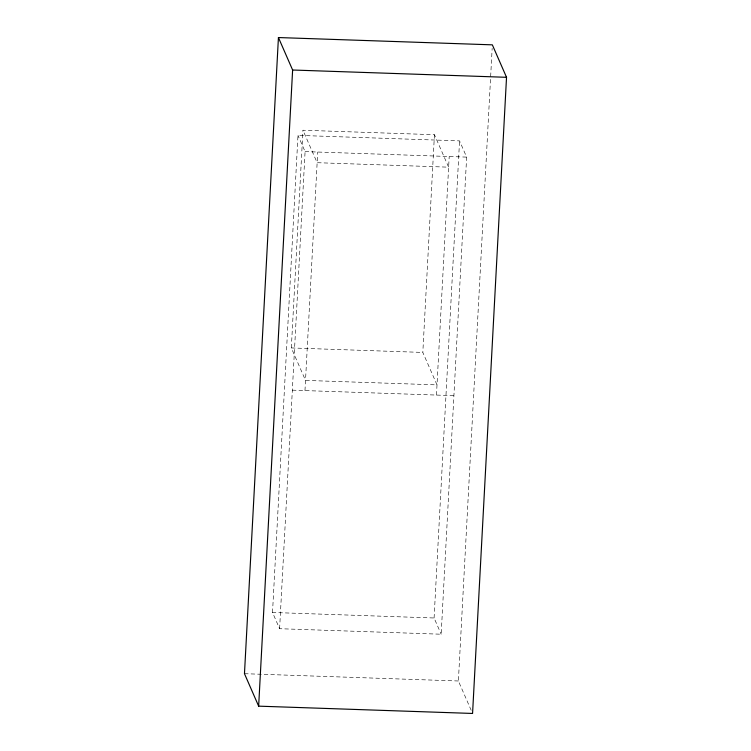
<?xml version="1.0" encoding="UTF-8"?>
<svg xmlns="http://www.w3.org/2000/svg" width="751" height="751" viewBox="0 0 751 751"><rect width="100%" height="100%" fill="white"/><g stroke="black" fill="none" stroke-linecap="round" stroke-linejoin="round"><path stroke-width="0.56" stroke-dasharray="3.75 2.82" d="M272.519 612.478L297.987 135.368L459.556 140.878L466.643 157.109L441.175 634.22L279.607 628.709L272.519 612.478L434.087 617.989L441.175 634.22M434.444 134.711L422.822 352.426L437.007 384.887L305.516 380.41L291.332 347.938L302.953 130.223L434.444 134.711L448.629 167.173L317.138 162.695L302.953 130.223M279.607 628.709L305.084 151.608L297.987 135.368M304.972 390.586L317.711 152.031M436.462 395.073L449.201 156.518M434.087 617.989L459.556 140.878M471.196 710.305L458.382 680.988L492.158 48.355M305.084 151.608L466.643 157.109M291.332 347.938L422.822 352.426M292.346 390.154L453.914 395.664M244.469 673.694L458.382 680.988"/><path stroke-width="1.13" d="M278.433 37.55L244.469 673.694L258.654 706.156L472.567 713.45L506.531 77.306L492.346 44.844L278.433 37.55L292.618 70.012L258.654 706.156M292.618 70.012L506.531 77.306"/></g></svg>
